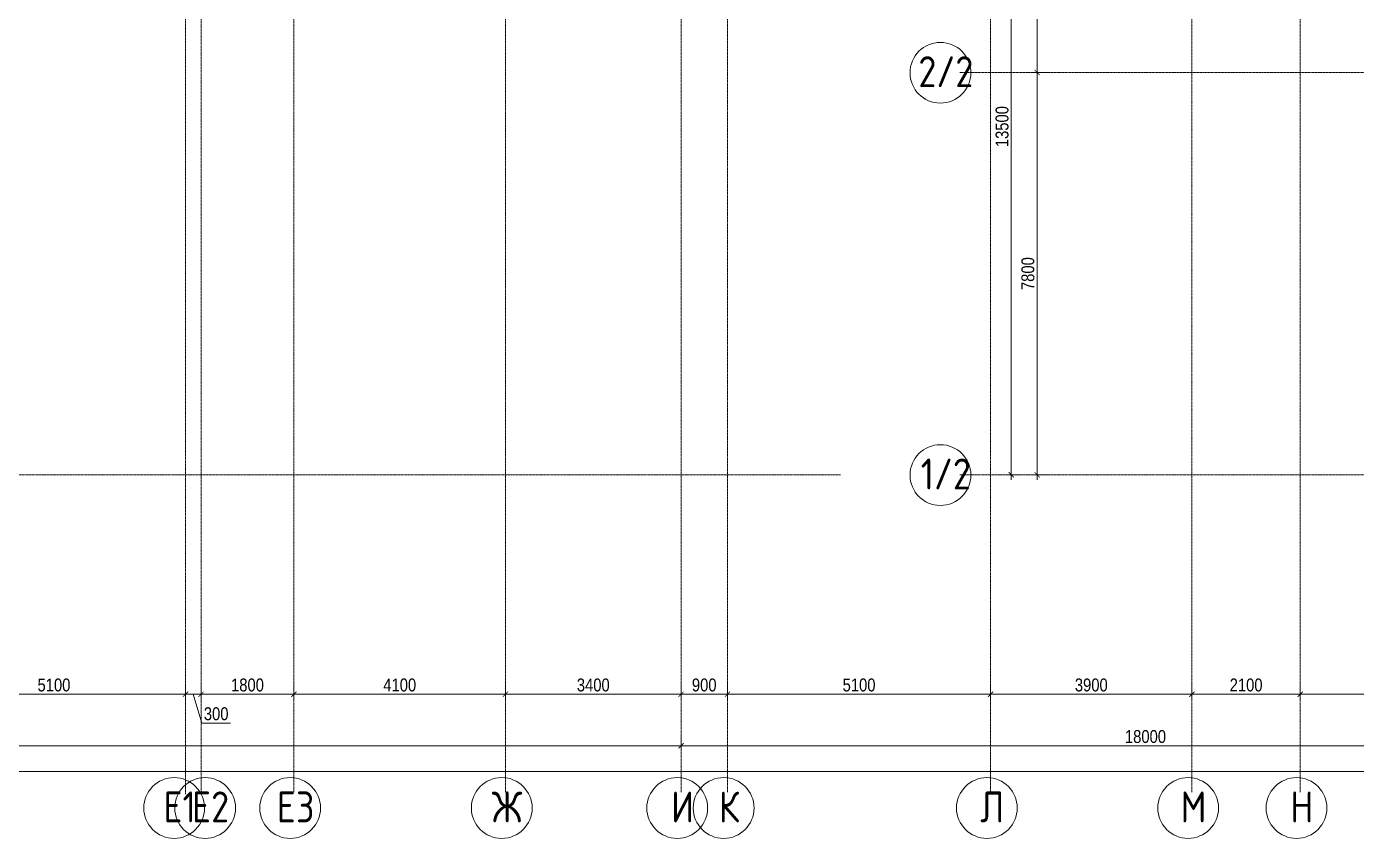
# Model space of a CAD drawing. Header units: millimetres. Extents: x -231292 to 573618, y -153144 to 564035.
# Drawn here: x 23803 to 49570, y 6179 to 21919 of the extents above; entities that cross this region are included whole.
import ezdxf
from ezdxf.enums import TextEntityAlignment as Align

# ---------------------------------------------------------------- set-up
doc = ezdxf.new("R2010")
doc.units = ezdxf.units.MM
doc.linetypes.add('CENTER2', pattern=[28.575, 19.05, -3.175, 3.175, -3.175])
doc.layers.get('0').update_dxf_attribs({"color": 250})
doc.layers.get('Defpoints').update_dxf_attribs({"color": 250})
doc.layers.add('РД_Оси_100', color=250, linetype='Continuous', lineweight=0)
doc.layers.add('РД_Оси_размер', color=250, linetype='Continuous', lineweight=0)
doc.styles.add('style1', font='ARIALN.TTF')
doc.styles.add('ккк', font='isocpeur.ttf', dxfattribs={"width": 0.85, "oblique": 15})
doc.dimstyles.new('Dim100_ареал', dxfattribs={"dimscale": 100, "dimtxt": 2.5, "dimasz": 1, "dimexe": 1, "dimexo": 1, "dimgap": 0.5, "dimtad": 1, "dimzin": 12, "dimdsep": 46, "dimtxsty": 'style1', "dimblk": 'ARCHTICK', "dimcen": 1, "dimdle": 1, "dimclrd": 256, "dimclre": 256, "dimaunit": 1, "dimadec": 0, "dimazin": 3, "dimtfac": 1, "dimtmove": 1, "dimatfit": 3, "dimldrblk": 'OPEN30', "dimfxl": 2, "dimfxlon": 1, "dimtolj": 1, "dimtzin": 0, "dimlwd": 9, "dimlwe": 9, "dimarcsym": 0})

# ---------------------------------------------------------------- blocks, each defined once
blk = doc.blocks.new('A-iden')
at = {"linetype": 'Continuous', "lineweight": 5}
blk.add_circle((-0.73, -4.06), 5.89, dxfattribs=at)
at = {"color": 0, "linetype": 'Continuous', "lineweight": 20, "style": 'ккк', "width": 0.85}
blk.add_attdef('ID', text='', height=6, dxfattribs=at).set_placement((0.31, -3.85), align=Align.MIDDLE_CENTER)
blk = doc.blocks.new('_ArchTick')
at = {"color": 0, "linetype": 'ByBlock', "const_width": 0.15}
blk.add_lwpolyline([(-0.5, -0.5), (0.5, 0.5)], dxfattribs=at)
blk = doc.blocks.new('*D310')
at = {"layer": 'Defpoints', "color": 0, "transparency": 16777216}
for p in [(12900, -3255), (18000, -3255), (18000, -4255)]:
    blk.add_point(p, dxfattribs=at)
at = {"layer": 'РД_Оси_размер', "lineweight": 9, "transparency": 16777216}
for p, q in [((12900, -4055), (12900, -4355)), ((18000, -4055), (18000, -4355)), ((12800, -4255), (18100, -4255))]:
    blk.add_line(p, q, dxfattribs=at)
at = {"layer": 'РД_Оси_размер', "lineweight": 9, "transparency": 16777216, "xscale": 100, "yscale": 100, "zscale": 100, "rotation": 180}
blk.add_blockref('_ArchTick', (12900, -4255), dxfattribs=at)
at = {"layer": 'РД_Оси_размер', "lineweight": 9, "transparency": 16777216, "xscale": 100, "yscale": 100, "zscale": 100}
blk.add_blockref('_ArchTick', (18000, -4255), dxfattribs=at)
at = {"layer": 'РД_Оси_размер', "color": 0, "transparency": 16777216, "insert": (15450, -4077), "char_height": 250, "attachment_point": 5, "style": 'style1'}
blk.add_mtext('\\A1;5100', dxfattribs=at)
blk = doc.blocks.new('_Open30')
at = {"color": 0, "linetype": 'ByBlock', "lineweight": -2}
for p, q in [((-1, 0.27), (0, 0)), ((0, 0), (-1, -0.27)), ((0, 0), (-1, 0))]:
    blk.add_line(p, q, dxfattribs=at)
blk = doc.blocks.new('*D311')
at = {"layer": 'Defpoints', "color": 0, "transparency": 16777216}
for p in [(18000, -3255), (18300, -3255), (18300, -4255)]:
    blk.add_point(p, dxfattribs=at)
at = {"layer": 'РД_Оси_размер', "lineweight": 9, "transparency": 16777216}
for p, q in [((18000, -4055), (18000, -4355)), ((18300, -4055), (18300, -4355)), ((17900, -4255), (18400, -4255)), ((18150, -4255), (18317, -4813)), ((18317, -4813), (18869, -4813))]:
    blk.add_line(p, q, dxfattribs=at)
at = {"layer": 'РД_Оси_размер', "lineweight": 9, "transparency": 16777216, "xscale": 100, "yscale": 100, "zscale": 100, "rotation": 180}
blk.add_blockref('_ArchTick', (18000, -4255), dxfattribs=at)
at = {"layer": 'РД_Оси_размер', "lineweight": 9, "transparency": 16777216, "xscale": 100, "yscale": 100, "zscale": 100}
blk.add_blockref('_ArchTick', (18300, -4255), dxfattribs=at)
at = {"layer": 'РД_Оси_размер', "color": 0, "transparency": 16777216, "insert": (18593, -4635), "char_height": 250, "attachment_point": 5, "style": 'style1'}
blk.add_mtext('\\A1;300', dxfattribs=at)
blk = doc.blocks.new('*D312')
at = {"layer": 'Defpoints', "color": 0, "transparency": 16777216}
for p in [(18300, -3255), (20100, -3255), (20100, -4255)]:
    blk.add_point(p, dxfattribs=at)
at = {"layer": 'РД_Оси_размер', "lineweight": 9, "transparency": 16777216}
for p, q in [((18300, -4055), (18300, -4355)), ((20100, -4055), (20100, -4355)), ((18200, -4255), (20200, -4255))]:
    blk.add_line(p, q, dxfattribs=at)
at = {"layer": 'РД_Оси_размер', "lineweight": 9, "transparency": 16777216, "xscale": 100, "yscale": 100, "zscale": 100, "rotation": 180}
blk.add_blockref('_ArchTick', (18300, -4255), dxfattribs=at)
at = {"layer": 'РД_Оси_размер', "lineweight": 9, "transparency": 16777216, "xscale": 100, "yscale": 100, "zscale": 100}
blk.add_blockref('_ArchTick', (20100, -4255), dxfattribs=at)
at = {"layer": 'РД_Оси_размер', "color": 0, "transparency": 16777216, "insert": (19200, -4077), "char_height": 250, "attachment_point": 5, "style": 'style1'}
blk.add_mtext('\\A1;1800', dxfattribs=at)
blk = doc.blocks.new('*D313')
at = {"layer": 'Defpoints', "color": 0, "transparency": 16777216}
for p in [(20100, -3255), (24200, -3255), (24200, -4255)]:
    blk.add_point(p, dxfattribs=at)
at = {"layer": 'РД_Оси_размер', "lineweight": 9, "transparency": 16777216}
for p, q in [((20100, -4055), (20100, -4355)), ((24200, -4055), (24200, -4355)), ((20000, -4255), (24300, -4255))]:
    blk.add_line(p, q, dxfattribs=at)
at = {"layer": 'РД_Оси_размер', "lineweight": 9, "transparency": 16777216, "xscale": 100, "yscale": 100, "zscale": 100, "rotation": 180}
blk.add_blockref('_ArchTick', (20100, -4255), dxfattribs=at)
at = {"layer": 'РД_Оси_размер', "lineweight": 9, "transparency": 16777216, "xscale": 100, "yscale": 100, "zscale": 100}
blk.add_blockref('_ArchTick', (24200, -4255), dxfattribs=at)
at = {"layer": 'РД_Оси_размер', "color": 0, "transparency": 16777216, "insert": (22150, -4077), "char_height": 250, "attachment_point": 5, "style": 'style1'}
blk.add_mtext('\\A1;4100', dxfattribs=at)
blk = doc.blocks.new('*D314')
at = {"layer": 'Defpoints', "color": 0, "transparency": 16777216}
for p in [(24200, -3255), (27600, -3255), (27600, -4255)]:
    blk.add_point(p, dxfattribs=at)
at = {"layer": 'РД_Оси_размер', "lineweight": 9, "transparency": 16777216}
for p, q in [((24200, -4055), (24200, -4355)), ((27600, -4055), (27600, -4355)), ((24100, -4255), (27700, -4255))]:
    blk.add_line(p, q, dxfattribs=at)
at = {"layer": 'РД_Оси_размер', "lineweight": 9, "transparency": 16777216, "xscale": 100, "yscale": 100, "zscale": 100, "rotation": 180}
blk.add_blockref('_ArchTick', (24200, -4255), dxfattribs=at)
at = {"layer": 'РД_Оси_размер', "lineweight": 9, "transparency": 16777216, "xscale": 100, "yscale": 100, "zscale": 100}
blk.add_blockref('_ArchTick', (27600, -4255), dxfattribs=at)
at = {"layer": 'РД_Оси_размер', "color": 0, "transparency": 16777216, "insert": (25900, -4077), "char_height": 250, "attachment_point": 5, "style": 'style1'}
blk.add_mtext('\\A1;3400', dxfattribs=at)
blk = doc.blocks.new('*D315')
at = {"layer": 'Defpoints', "color": 0, "transparency": 16777216}
for p in [(27600, -3255), (28500, -3255), (28500, -4255)]:
    blk.add_point(p, dxfattribs=at)
at = {"layer": 'РД_Оси_размер', "lineweight": 9, "transparency": 16777216}
for p, q in [((27600, -4055), (27600, -4355)), ((28500, -4055), (28500, -4355)), ((27500, -4255), (28600, -4255))]:
    blk.add_line(p, q, dxfattribs=at)
at = {"layer": 'РД_Оси_размер', "lineweight": 9, "transparency": 16777216, "xscale": 100, "yscale": 100, "zscale": 100, "rotation": 180}
blk.add_blockref('_ArchTick', (27600, -4255), dxfattribs=at)
at = {"layer": 'РД_Оси_размер', "lineweight": 9, "transparency": 16777216, "xscale": 100, "yscale": 100, "zscale": 100}
blk.add_blockref('_ArchTick', (28500, -4255), dxfattribs=at)
at = {"layer": 'РД_Оси_размер', "color": 0, "transparency": 16777216, "insert": (28050, -4077), "char_height": 250, "attachment_point": 5, "style": 'style1'}
blk.add_mtext('\\A1;900', dxfattribs=at)
blk = doc.blocks.new('*D316')
at = {"layer": 'Defpoints', "color": 0, "transparency": 16777216}
for p in [(28500, -3255), (33600, -3255), (33600, -4255)]:
    blk.add_point(p, dxfattribs=at)
at = {"layer": 'РД_Оси_размер', "lineweight": 9, "transparency": 16777216}
for p, q in [((28500, -4055), (28500, -4355)), ((33600, -4055), (33600, -4355)), ((28400, -4255), (33700, -4255))]:
    blk.add_line(p, q, dxfattribs=at)
at = {"layer": 'РД_Оси_размер', "lineweight": 9, "transparency": 16777216, "xscale": 100, "yscale": 100, "zscale": 100, "rotation": 180}
blk.add_blockref('_ArchTick', (28500, -4255), dxfattribs=at)
at = {"layer": 'РД_Оси_размер', "lineweight": 9, "transparency": 16777216, "xscale": 100, "yscale": 100, "zscale": 100}
blk.add_blockref('_ArchTick', (33600, -4255), dxfattribs=at)
at = {"layer": 'РД_Оси_размер', "color": 0, "transparency": 16777216, "insert": (31050, -4077), "char_height": 250, "attachment_point": 5, "style": 'style1'}
blk.add_mtext('\\A1;5100', dxfattribs=at)
blk = doc.blocks.new('*D317')
at = {"layer": 'Defpoints', "color": 0, "transparency": 16777216}
for p in [(33600, -3255), (37500, -3255), (37500, -4255)]:
    blk.add_point(p, dxfattribs=at)
at = {"layer": 'РД_Оси_размер', "lineweight": 9, "transparency": 16777216}
for p, q in [((33600, -4055), (33600, -4355)), ((37500, -4055), (37500, -4355)), ((33500, -4255), (37600, -4255))]:
    blk.add_line(p, q, dxfattribs=at)
at = {"layer": 'РД_Оси_размер', "lineweight": 9, "transparency": 16777216, "xscale": 100, "yscale": 100, "zscale": 100, "rotation": 180}
blk.add_blockref('_ArchTick', (33600, -4255), dxfattribs=at)
at = {"layer": 'РД_Оси_размер', "lineweight": 9, "transparency": 16777216, "xscale": 100, "yscale": 100, "zscale": 100}
blk.add_blockref('_ArchTick', (37500, -4255), dxfattribs=at)
at = {"layer": 'РД_Оси_размер', "color": 0, "transparency": 16777216, "insert": (35550, -4077), "char_height": 250, "attachment_point": 5, "style": 'style1'}
blk.add_mtext('\\A1;3900', dxfattribs=at)
blk = doc.blocks.new('*D318')
at = {"layer": 'Defpoints', "color": 0, "transparency": 16777216}
for p in [(37500, -3255), (39600, -3255), (39600, -4255)]:
    blk.add_point(p, dxfattribs=at)
at = {"layer": 'РД_Оси_размер', "lineweight": 9, "transparency": 16777216}
for p, q in [((37500, -4055), (37500, -4355)), ((39600, -4055), (39600, -4355)), ((37400, -4255), (39700, -4255))]:
    blk.add_line(p, q, dxfattribs=at)
at = {"layer": 'РД_Оси_размер', "lineweight": 9, "transparency": 16777216, "xscale": 100, "yscale": 100, "zscale": 100, "rotation": 180}
blk.add_blockref('_ArchTick', (37500, -4255), dxfattribs=at)
at = {"layer": 'РД_Оси_размер', "lineweight": 9, "transparency": 16777216, "xscale": 100, "yscale": 100, "zscale": 100}
blk.add_blockref('_ArchTick', (39600, -4255), dxfattribs=at)
at = {"layer": 'РД_Оси_размер', "color": 0, "transparency": 16777216, "insert": (38550, -4077), "char_height": 250, "attachment_point": 5, "style": 'style1'}
blk.add_mtext('\\A1;2100', dxfattribs=at)
blk = doc.blocks.new('*D319')
at = {"layer": 'Defpoints', "color": 0, "transparency": 16777216}
for p in [(39600, -3255), (45600, -3255), (45600, -4255)]:
    blk.add_point(p, dxfattribs=at)
at = {"layer": 'РД_Оси_размер', "lineweight": 9, "transparency": 16777216}
for p, q in [((39600, -4055), (39600, -4355)), ((45600, -4055), (45600, -4355)), ((39500, -4255), (45700, -4255))]:
    blk.add_line(p, q, dxfattribs=at)
at = {"layer": 'РД_Оси_размер', "lineweight": 9, "transparency": 16777216, "xscale": 100, "yscale": 100, "zscale": 100, "rotation": 180}
blk.add_blockref('_ArchTick', (39600, -4255), dxfattribs=at)
at = {"layer": 'РД_Оси_размер', "lineweight": 9, "transparency": 16777216, "xscale": 100, "yscale": 100, "zscale": 100}
blk.add_blockref('_ArchTick', (45600, -4255), dxfattribs=at)
at = {"layer": 'РД_Оси_размер', "color": 0, "transparency": 16777216, "insert": (42600, -4077), "char_height": 250, "attachment_point": 5, "style": 'style1'}
blk.add_mtext('\\A1;6000', dxfattribs=at)
blk = doc.blocks.new('*D24')
at = {"layer": 'Defpoints', "color": 0, "transparency": 16777216}
for p in [(0, -3255), (114600, -3255), (114600, -5755)]:
    blk.add_point(p, dxfattribs=at)
at = {"layer": 'РД_Оси_размер', "color": 0, "lineweight": 5, "transparency": 16777216}
for p, q in [((0, -5555), (0, -5855)), ((114600, -5555), (114600, -5855)), ((-100, -5755), (114700, -5755))]:
    blk.add_line(p, q, dxfattribs=at)
at = {"layer": 'РД_Оси_размер', "color": 0, "lineweight": 5, "transparency": 16777216, "xscale": 100, "yscale": 100, "zscale": 100, "rotation": 180}
blk.add_blockref('_ArchTick', (0, -5755), dxfattribs=at)
at = {"layer": 'РД_Оси_размер', "color": 0, "lineweight": 5, "transparency": 16777216, "xscale": 100, "yscale": 100, "zscale": 100}
blk.add_blockref('_ArchTick', (114600, -5755), dxfattribs=at)
at = {"layer": 'РД_Оси_размер', "color": 0, "transparency": 16777216, "insert": (57300, -5577), "char_height": 250, "attachment_point": 5, "style": 'style1'}
blk.add_mtext('\\A1;114600', dxfattribs=at)
blk = doc.blocks.new('*D37')
at = {"layer": 'Defpoints', "color": 0, "transparency": 16777216}
for p in [(34000, 13500), (37500, 13500), (37500, 0)]:
    blk.add_point(p, dxfattribs=at)
at = {"layer": 'РД_Оси_размер', "color": 0, "lineweight": 5, "transparency": 16777216}
for p, q in [((34200, 13500), (33900, 13500)), ((34000, -100), (34000, 13600)), ((34200, 0), (33900, 0))]:
    blk.add_line(p, q, dxfattribs=at)
at = {"layer": 'РД_Оси_размер', "color": 0, "lineweight": 5, "transparency": 16777216, "xscale": 100, "yscale": 100, "zscale": 100}
for p, rotation in [((34000, 13500), 90), ((34000, 0), 270)]:
    blk.add_blockref('_ArchTick', p, dxfattribs=dict(at, rotation=rotation))
at = {"layer": 'РД_Оси_размер', "color": 0, "transparency": 16777216, "insert": (33822, 6750), "char_height": 250, "attachment_point": 5, "rotation": 90, "style": 'style1'}
blk.add_mtext('\\A1;13500', dxfattribs=at)
blk = doc.blocks.new('*D396')
at = {"layer": 'Defpoints', "color": 0, "transparency": 16777216}
for p in [(36000, 12000), (34500, 7800), (36000, 7800)]:
    blk.add_point(p, dxfattribs=at)
at = {"layer": 'РД_Оси_размер', "lineweight": 9, "transparency": 16777216}
for p, q in [((34700, 12000), (34400, 12000)), ((34500, 12100), (34500, 7700)), ((34700, 7800), (34400, 7800))]:
    blk.add_line(p, q, dxfattribs=at)
at = {"layer": 'РД_Оси_размер', "lineweight": 9, "transparency": 16777216, "xscale": 100, "yscale": 100, "zscale": 100}
for p, rotation in [((34500, 12000), 90), ((34500, 7800), 270)]:
    blk.add_blockref('_ArchTick', p, dxfattribs=dict(at, rotation=rotation))
at = {"layer": 'РД_Оси_размер', "color": 0, "transparency": 16777216, "insert": (34322, 9900), "char_height": 250, "attachment_point": 5, "rotation": 90, "style": 'style1'}
blk.add_mtext('\\A1;4200', dxfattribs=at)
blk = doc.blocks.new('*D397')
at = {"layer": 'Defpoints', "color": 0, "transparency": 16777216}
for p in [(36000, 7800), (34500, 0), (36000, 0)]:
    blk.add_point(p, dxfattribs=at)
at = {"layer": 'РД_Оси_размер', "lineweight": 9, "transparency": 16777216}
for p, q in [((34700, 7800), (34400, 7800)), ((34500, 7900), (34500, -100)), ((34700, 0), (34400, 0))]:
    blk.add_line(p, q, dxfattribs=at)
at = {"layer": 'РД_Оси_размер', "lineweight": 9, "transparency": 16777216, "xscale": 100, "yscale": 100, "zscale": 100}
for p, rotation in [((34500, 7800), 90), ((34500, 0), 270)]:
    blk.add_blockref('_ArchTick', p, dxfattribs=dict(at, rotation=rotation))
at = {"layer": 'РД_Оси_размер', "color": 0, "transparency": 16777216, "insert": (34322, 3900), "char_height": 250, "attachment_point": 5, "rotation": 90, "style": 'style1'}
blk.add_mtext('\\A1;7800', dxfattribs=at)
blk = doc.blocks.new('*D403')
at = {"layer": 'Defpoints', "color": 0, "transparency": 16777216}
for p in [(0, -3255), (27600, -3255), (27600, -5255)]:
    blk.add_point(p, dxfattribs=at)
at = {"layer": 'РД_Оси_размер', "lineweight": 9, "transparency": 16777216}
for p, q in [((0, -5055), (0, -5355)), ((27600, -5055), (27600, -5355)), ((-100, -5255), (27700, -5255))]:
    blk.add_line(p, q, dxfattribs=at)
at = {"layer": 'РД_Оси_размер', "lineweight": 9, "transparency": 16777216, "xscale": 100, "yscale": 100, "zscale": 100, "rotation": 180}
blk.add_blockref('_ArchTick', (0, -5255), dxfattribs=at)
at = {"layer": 'РД_Оси_размер', "lineweight": 9, "transparency": 16777216, "xscale": 100, "yscale": 100, "zscale": 100}
blk.add_blockref('_ArchTick', (27600, -5255), dxfattribs=at)
at = {"layer": 'РД_Оси_размер', "color": 0, "transparency": 16777216, "insert": (13800, -5077), "char_height": 250, "attachment_point": 5, "style": 'style1'}
blk.add_mtext('\\A1;27600', dxfattribs=at)
blk = doc.blocks.new('*D44')
at = {"layer": 'Defpoints', "color": 0, "transparency": 16777216}
for p in [(27600, -3255), (45600, -3253), (45600, -5255)]:
    blk.add_point(p, dxfattribs=at)
at = {"layer": 'РД_Оси_размер', "color": 0, "lineweight": 5, "transparency": 16777216}
for p, q in [((27600, -5055), (27600, -5355)), ((45600, -5055), (45600, -5355)), ((27500, -5255), (45700, -5255))]:
    blk.add_line(p, q, dxfattribs=at)
at = {"layer": 'РД_Оси_размер', "color": 0, "lineweight": 5, "transparency": 16777216, "xscale": 100, "yscale": 100, "zscale": 100, "rotation": 180}
blk.add_blockref('_ArchTick', (27600, -5255), dxfattribs=at)
at = {"layer": 'РД_Оси_размер', "color": 0, "lineweight": 5, "transparency": 16777216, "xscale": 100, "yscale": 100, "zscale": 100}
blk.add_blockref('_ArchTick', (45600, -5255), dxfattribs=at)
at = {"layer": 'РД_Оси_размер', "color": 0, "transparency": 16777216, "insert": (36600, -5077), "char_height": 250, "attachment_point": 5, "style": 'style1'}
blk.add_mtext('\\A1;18000', dxfattribs=at)
blk = doc.blocks.new('СОШ_2200_АР_ОСИ_М100_28.05.24')
at = {"layer": 'РД_Оси_100', "linetype": 'CENTER2'}
for p, q in [((20100, -6155), (20100, 139938.679)), ((27600, -6155), (27600, 139938.679)), ((37500, -6155), (37500, 139938.679)), ((33000, 7800), (85055, 7800)), ((-5954.958, 0), (30690.994, 0)), ((33000, 0), (85055, 0))]:
    blk.add_line(p, q, dxfattribs=at)
at = {"layer": 'РД_Оси_100', "color": 1, "linetype": 'CENTER2'}
for p, q in [((24200, -6155), (24200, 139938.679)), ((39600, -6155), (39600, 139938.679))]:
    blk.add_line(p, q, dxfattribs=at)
at = {"layer": 'РД_Оси_100', "linetype": 'CENTER2'}
for points in [[(17850, 139938.679), (18000, 139538.679), (18000, -6194.092)], [(18300, -6196.31), (18300, 139538.679), (18450, 139938.679)], [(28500, -6155), (28500, 139938.679)]]:
    blk.add_lwpolyline(points, dxfattribs=at)
at = {"layer": 'РД_Оси_100', "color": 1, "linetype": 'CENTER2'}
blk.add_lwpolyline([(33600, 139938.679), (33600, -6155)], dxfattribs=at)
at = {"layer": 'РД_Оси_100', "color": 0, "xscale": 100, "yscale": 100, "zscale": 100}
for p, values in [((32700, 8200), {'ID': '2/2'}), ((32700, 400), {'ID': '1/2'}), ((17851.921, -6054.999), {'ID': 'Е1'}), ((18451.921, -6054.999), {'ID': 'Е2'}), ((20100, -6054.999), {'ID': 'Е3'}), ((24200, -6054.999), {'ID': 'Ж'}), ((27600, -6054.999), {'ID': 'И'}), ((28499.266, -6054.999), {'ID': 'К'}), ((33600, -6054.999), {'ID': 'Л'}), ((37500, -6054.999), {'ID': 'М'}), ((39600, -6054.999), {'ID': 'Н'})]:
    blk.add_blockref('A-iden', p, dxfattribs=at).add_auto_attribs(values)
at = {"layer": 'РД_Оси_размер'}
for base, p1, p2, picture, middle in [((34000, 13500), (37500, 0), (37500.05, 13500), '*D37', (33822.357, 6750)), ((34500, 7800), (36000, 12000), (36000, 7800), '*D396', (34322.357, 9900)), ((34500, 0), (36000, 7800), (36000, 0), '*D397', (34322.357, 3900))]:
    dim = blk.add_linear_dim(base=base, p1=p1, p2=p2, angle=90, dimstyle='Dim100_ареал', dxfattribs=at)
    dim.commit()
    dim.dimension.update_dxf_attribs({"geometry": picture, "text_midpoint": middle})
for base, p1, p2, picture, middle in [((114600, -5755), (0, -3255), (114600, -3255), '*D24', (57300, -5577.357)), ((27600, -5255), (0, -3255), (27600, -3255), '*D403', (13800, -5077.357)), ((18000, -4255), (12900, -3255), (18000, -3255), '*D310', (15450, -4077.357)), ((18300, -4255), (18000, -3255), (18300, -3255), '*D311', (18367.379, -4635.286)), ((20100, -4255), (18300, -3255), (20100, -3255), '*D312', (19200, -4077.357)), ((24200, -4255), (20100, -3255), (24200, -3255), '*D313', (22150, -4077.357)), ((27600, -4255), (24200, -3255), (27600, -3255), '*D314', (25900, -4077.357)), ((45600, -5255), (27600, -3255), (45600, -3253.064), '*D44', (36600, -5077.357)), ((28500, -4255), (27600, -3255), (28500, -3255), '*D315', (28050, -4077.357)), ((33600, -4255), (28500, -3255), (33600, -3255), '*D316', (31050, -4077.357)), ((37500, -4255), (33600, -3255), (37500, -3255), '*D317', (35550, -4077.357)), ((39600, -4255), (37500, -3255), (39600, -3255), '*D318', (38550, -4077.357)), ((45600, -4255), (39600, -3255), (45600, -3255), '*D319', (42600, -4077.357))]:
    dim = blk.add_linear_dim(base=base, p1=p1, p2=p2, dimstyle='Dim100_ареал', dxfattribs=at)
    dim.commit()
    dim.dimension.update_dxf_attribs({"geometry": picture, "text_midpoint": middle})

msp = doc.modelspace()

# ---------------------------------------------------------------- block references
at = {"layer": 'РД_Оси_100'}
msp.add_blockref('СОШ_2200_АР_ОСИ_М100_28.05.24', (8883.403, 13229.686), dxfattribs=at)

doc.saveas('drawing.dxf')
